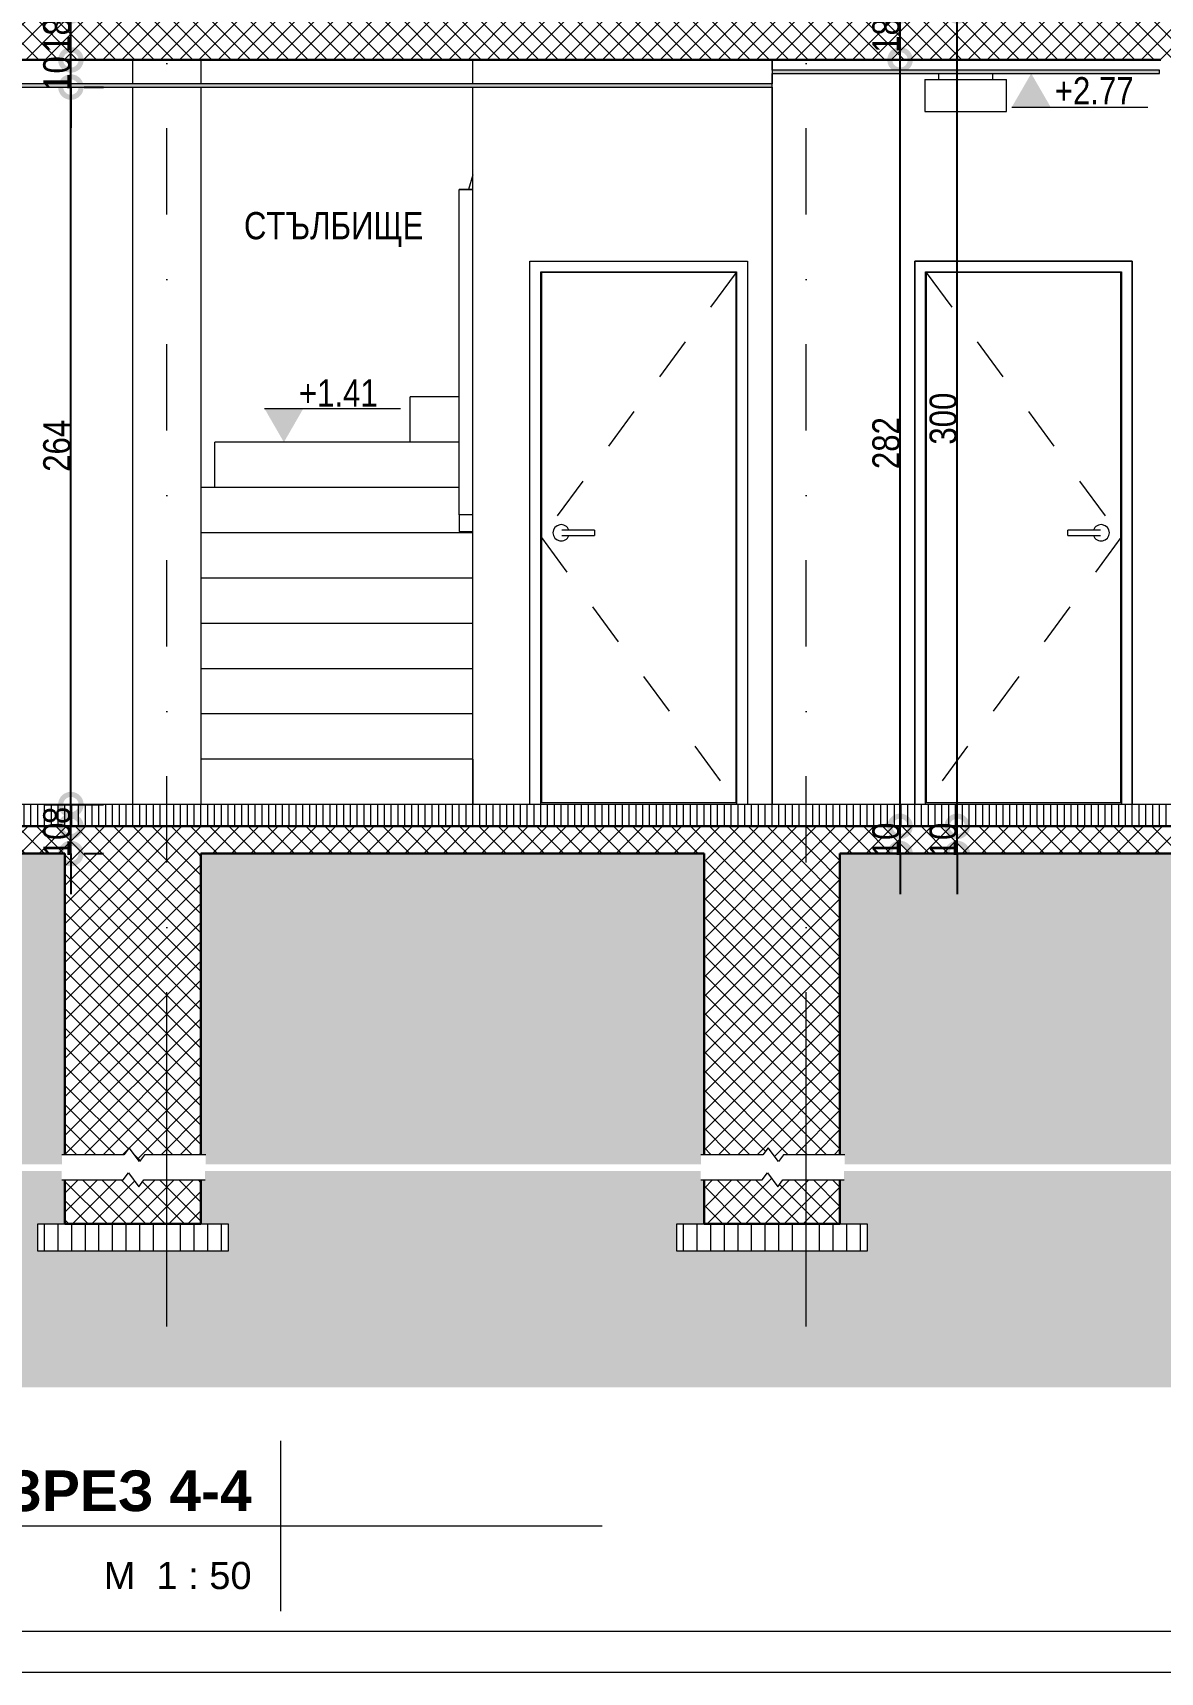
# Model space of a CAD drawing. Header units: centimetres. Extents: x 0 to 25250, y 0 to 2250.
# Drawn here: x 13202 to 13616, y 0 to 603 of the extents above; entities that cross this region are included whole.
import ezdxf

# ---------------------------------------------------------------- set-up
doc = ezdxf.new("R2010")
doc.units = ezdxf.units.CM
doc.linetypes.add('21-View-2$0$Dash', pattern=[31.75, 15.875, -15.875])
doc.linetypes.add('21-View-2$0$Dash dot', pattern=[79.375, 31.75, -23.8125, 0, -23.8125])
for name, color, linetype, lineweight in [('A-ANNO-DIMS', 7, 'Continuous', 9), ('A-ANNO-NOTE', 7, 'Continuous', 9), ('A-AREA-IDEN', 7, 'Continuous', 9), ('A-CLNG', 7, 'Continuous', 15), ('A-CLNG-PATT', 7, 'Continuous', 15), ('A-DETL', 7, 'Continuous', 9), ('A-DETL-GENF', 7, 'Continuous', 9), ('A-DETL-MBND', 7, 'Continuous', 9), ('A-DOOR', 7, 'Continuous', 9), ('A-DOOR-FRAM', 7, 'Continuous', 15), ('A-FLOR-FNSH', 7, 'Continuous', 9), ('A-FLOR-HRAL', 7, 'Continuous', 9), ('A-FLOR-LEVL', 7, 'Continuous', 9), ('A-FLOR-PATT', 7, 'Continuous', 9), ('A-WALL', 7, 'Continuous', 9), ('A-WALL-PATT', 7, 'Continuous', 9), ('E-LITE-EQPM', 7, 'Continuous', 9), ('G-ANNO-DIMS', 7, 'Continuous', 9), ('G-ANNO-TTLB', 7, 'Continuous', 9), ('S-COLS', 7, 'Continuous', 9), ('S-GRID', 7, 'Continuous', 9), ('S-STRS', 7, 'Continuous', 9)]:
    doc.layers.add(name, color=color, linetype=linetype, lineweight=lineweight)
doc.styles.add('21-View-2$0$Arial Narrow', font='ARIALN.TTF', dxfattribs={"height": 10})
doc.styles.add('21-View-2$0$Arial Narrow_1', font='ARIALN.TTF', dxfattribs={"height": 10})
doc.styles.add('21_xrefed$0$Arial', font='arial.ttf', dxfattribs={"height": 0.2})
doc.styles.add('21_xrefed$0$Arial_B', font='arialbd.ttf', dxfattribs={"height": 0.3})
doc.dimstyles.new('21-View-2$0$TEC_DIM', dxfattribs={"dimscale": 30.48, "dimtxt": 10.23431, "dimasz": 0.492126, "dimexe": 0.393701, "dimexo": 0.246063, "dimgap": 0, "dimtad": 1, "dimdec": 0, "dimzin": 0, "dimdsep": 46, "dimtxsty": '21-View-2$0$Arial Narrow', "dimblk1": '21-View-2$0$_DotSmall', "dimblk2": '21-View-2$0$_DotSmall', "dimsah": 1, "dimcen": 0.09, "dimazin": 0, "dimtfac": 1, "dimtdec": 4, "dimtix": 1, "dimtmove": 0, "dimatfit": 3, "dimfxl": 1, "dimtvp": 1, "dimtolj": 1, "dimtzin": 0, "dimarcsym": 2})
pattern_1 = [(45, (13116.8803, 645.128), (-3.535534, 3.535534), []), (135, (13116.8803, 645.128), (-3.535534, -3.535534), [])]
pattern_2 = [(0, (13116.88, 645.128), (19.05, 19.05), [19.05, -19.05]), (0, (13116.88, 652.272), (19.05, 19.05), [19.05, -19.05]), (0, (13116.88, 659.416), (19.05, 19.05), [19.05, -19.05]), (90, (13119.261, 661.797), (-19.05, 19.05), [19.05, -19.05]), (90, (13126.405, 661.797), (-19.05, 19.05), [19.05, -19.05]), (90, (13133.548, 661.797), (-19.05, 19.05), [19.05, -19.05])]

# ---------------------------------------------------------------- blocks, each defined once
blk = doc.blocks.new('TEC_ОФИЦИАЛНА РАМКА - TEC_ОФИЦИАЛНА РАМКА-2548455-СГРАДА ТИП III - ВЕРТИКАЛНИ РАЗРЕЗИ 3-3_ 4-4')
at = {"layer": 'G-ANNO-TTLB'}
for p, q in [((41.321, -4.146), (-13.129, -4.146)), ((-15.379, -4.446), (41.621, -4.446))]:
    blk.add_line(p, q, dxfattribs=at)
blk = doc.blocks.new('Viewport - TYPE-NAME SCALE LEVEL-1451543-СГРАДА ТИП III - ВЕРТИКАЛНИ РАЗРЕЗИ 3-3_ 4-4')
at = {"layer": 'G-ANNO-TTLB'}
for p, q in [((0, -0.627), (0, 0.627)), ((2.363, 0), (-3.913, 0))]:
    blk.add_line(p, q, dxfattribs=at)
blk = doc.blocks.new('TEC_DOOR-INT - 80x200-2358334-4-4')
at = {"layer": 'A-DOOR', "linetype": '21-View-2$0$Dash'}
for p, q in [((-722.34, 203.8), (-793.94, 106.3)), ((-793.94, 106.3), (-722.34, 8.8))]:
    blk.add_line(p, q, dxfattribs=at)
at = {"layer": 'A-DOOR', "lineweight": 15}
for p, q in [((-793.94, 203.8), (-793.94, 8.8)), ((-722.34, 203.8), (-793.94, 203.8)), ((-722.34, 8.8), (-722.34, 203.8)), ((-793.94, 8.8), (-722.34, 8.8))]:
    blk.add_line(p, q, dxfattribs=at)
at = {"layer": 'A-DOOR'}
for p, q in [((-774.44, 109), (-784.94, 109)), ((-774.44, 109), (-774.44, 108)), ((-784.94, 107), (-774.44, 107)), ((-774.44, 108), (-774.44, 107))]:
    blk.add_line(p, q, dxfattribs=at)
at = {"layer": 'A-DOOR', "flags": 128}
for points in [[(-784.94, 109), (-785, 109), (-785.06, 109), (-785.12, 109), (-785.18, 109), (-785.24, 109), (-785.3, 109), (-785.36, 109), (-785.42, 109), (-785.47, 109), (-785.53, 109), (-785.58, 109), (-785.64, 109), (-785.69, 109), (-785.74, 109), (-785.79, 109), (-785.84, 109), (-785.89, 109), (-785.93, 109), (-785.98, 109), (-786.02, 109), (-786.06, 109), (-786.1, 109), (-786.14, 109), (-786.17, 109), (-786.21, 109), (-786.24, 109), (-786.27, 109), (-786.29, 109), (-786.32, 109), (-786.34, 109), (-786.36, 109), (-786.38, 109), (-786.4, 109), (-786.41, 109), (-786.42, 109), (-786.43, 109), (-786.44, 109), (-786.44, 109), (-786.44, 109)], [(-786.44, 107), (-786.44, 107), (-786.44, 107), (-786.43, 107), (-786.42, 107), (-786.41, 107), (-786.4, 107), (-786.39, 107), (-786.37, 107), (-786.35, 107), (-786.33, 107), (-786.3, 107), (-786.27, 107), (-786.25, 107), (-786.21, 107), (-786.18, 107), (-786.15, 107), (-786.11, 107), (-786.07, 107), (-786.03, 107), (-785.99, 107), (-785.94, 107), (-785.9, 107), (-785.85, 107), (-785.8, 107), (-785.75, 107), (-785.7, 107), (-785.65, 107), (-785.6, 107), (-785.54, 107), (-785.49, 107), (-785.43, 107), (-785.37, 107), (-785.32, 107), (-785.26, 107), (-785.2, 107), (-785.14, 107), (-785.08, 107), (-785.02, 107), (-784.96, 107), (-784.94, 107)]]:
    blk.add_lwpolyline(points, dxfattribs=at)
at = {"layer": 'A-DOOR'}
for start, end in [(19.63434, 180), (180, 340.43675)]:
    blk.add_arc((-786.69, 108), 3, start, end, dxfattribs=at)
at = {"layer": 'A-DOOR-FRAM'}
for p, q in [((-798.14, 8), (-798.14, 208)), ((-798.14, 208), (-718.14, 208)), ((-718.14, 208), (-718.14, 8)), ((-794.14, 8), (-794.14, 204)), ((-794.14, 204), (-722.14, 204)), ((-722.14, 204), (-722.14, 8))]:
    blk.add_line(p, q, dxfattribs=at)
blk = doc.blocks.new('TEC_DOOR-INT - 80x200-V19-4-4')
at = {"layer": 'A-DOOR', "linetype": '21-View-2$0$Dash'}
for p, q in [((-652.44, 203.8), (-580.84, 106.3)), ((-580.84, 106.3), (-652.44, 8.8))]:
    blk.add_line(p, q, dxfattribs=at)
at = {"layer": 'A-DOOR', "lineweight": 15}
for p, q in [((-580.84, 203.8), (-652.44, 203.8)), ((-652.44, 203.8), (-652.44, 8.8)), ((-580.84, 8.8), (-580.84, 203.8)), ((-652.44, 8.8), (-580.84, 8.8))]:
    blk.add_line(p, q, dxfattribs=at)
at = {"layer": 'A-DOOR'}
for p, q in [((-589.84, 109), (-600.34, 109)), ((-600.34, 108), (-600.34, 109)), ((-600.34, 107), (-600.34, 108)), ((-600.34, 107), (-589.84, 107))]:
    blk.add_line(p, q, dxfattribs=at)
at = {"layer": 'A-DOOR', "flags": 128}
for points in [[(-588.34, 109), (-588.34, 109), (-588.35, 109), (-588.35, 109), (-588.36, 109), (-588.37, 109), (-588.39, 109), (-588.4, 109), (-588.42, 109), (-588.44, 109), (-588.46, 109), (-588.49, 109), (-588.51, 109), (-588.54, 109), (-588.57, 109), (-588.61, 109), (-588.64, 109), (-588.68, 109), (-588.72, 109), (-588.76, 109), (-588.8, 109), (-588.84, 109), (-588.89, 109), (-588.93, 109), (-588.98, 109), (-589.03, 109), (-589.08, 109), (-589.14, 109), (-589.19, 109), (-589.24, 109), (-589.3, 109), (-589.36, 109), (-589.41, 109), (-589.47, 109), (-589.53, 109), (-589.59, 109), (-589.65, 109), (-589.71, 109), (-589.77, 109), (-589.83, 109), (-589.84, 109)], [(-589.84, 107), (-589.78, 107), (-589.72, 107), (-589.66, 107), (-589.6, 107), (-589.55, 107), (-589.49, 107), (-589.43, 107), (-589.37, 107), (-589.32, 107), (-589.26, 107), (-589.2, 107), (-589.15, 107), (-589.1, 107), (-589.05, 107), (-589, 107), (-588.95, 107), (-588.9, 107), (-588.85, 107), (-588.81, 107), (-588.77, 107), (-588.73, 107), (-588.69, 107), (-588.65, 107), (-588.61, 107), (-588.58, 107), (-588.55, 107), (-588.52, 107), (-588.49, 107), (-588.47, 107), (-588.45, 107), (-588.42, 107), (-588.41, 107), (-588.39, 107), (-588.38, 107), (-588.37, 107), (-588.36, 107), (-588.35, 107), (-588.35, 107), (-588.34, 107)]]:
    blk.add_lwpolyline(points, dxfattribs=at)
at = {"layer": 'A-DOOR'}
for start, end in [(360, 160.36566), (199.56325, 360)]:
    blk.add_arc((-588.09, 108), 3, start, end, dxfattribs=at)
at = {"layer": 'A-DOOR-FRAM'}
for p, q in [((-576.64, 208), (-656.64, 208)), ((-656.64, 208), (-656.64, 8)), ((-576.64, 8), (-576.64, 208)), ((-652.64, 204), (-580.64, 204)), ((-652.64, 8), (-652.64, 204)), ((-580.64, 204), (-580.64, 8))]:
    blk.add_line(p, q, dxfattribs=at)
blk = doc.blocks.new('Railing - Railing-2455743-4-4')
at = {"layer": 'A-FLOR-HRAL'}
for p, q in [((-804.06, 398), (-809.14, 398)), ((-809.14, 398), (-809.14, 388.69)), ((-804.06, 388.69), (-804.06, 398)), ((-809.14, 388.69), (-804.06, 388.69)), ((-809.14, 388.69), (-809.14, 308)), ((-804.06, 388.69), (-804.06, 308)), ((-819.14, 239.67), (-820.76, 234.28)), ((-824.22, 234.28), (-819.14, 234.28)), ((-824.22, 114.67), (-824.22, 234.28)), ((-819.14, 234.28), (-824.22, 234.28)), ((-824.22, 114.67), (-824.22, 108.43)), ((-819.14, 114.67), (-824.22, 114.67)), ((-824.22, 108.43), (-819.14, 108.43))]:
    blk.add_line(p, q, dxfattribs=at)
blk = doc.blocks.new('TEC-BREAKLINE - M_Break Line-2501834-4-4')
at = {"layer": 'A-DETL-GENF'}
for p, q in [((-1675.59, -118.28), (-1677.49, -120.82)), ((-1671.78, -123.36), (-1675.59, -118.28)), ((-1677.49, -120.82), (-1700.27, -120.82)), ((-1669.87, -120.82), (-1671.78, -123.36)), ((-1647.4, -120.82), (-1669.87, -120.82))]:
    blk.add_line(p, q, dxfattribs=at)
blk = doc.blocks.new('TEC-BREAKLINE - M_Break Line-2501920-4-4')
at = {"layer": 'A-DETL-GENF'}
for p, q in [((-1700.34, -130.09), (-1677.74, -130.09)), ((-1677.74, -130.09), (-1675.84, -127.55)), ((-1675.84, -127.55), (-1672.03, -132.63)), ((-1672.03, -132.63), (-1670.12, -130.09)), ((-1670.12, -130.09), (-1647.61, -130.09))]:
    blk.add_line(p, q, dxfattribs=at)
blk = doc.blocks.new('Spot Elevations - ELEVATION_PROJECT-V22-4-4')
at = {"layer": 'A-ANNO-NOTE'}
blk.add_hatch(color=256, dxfattribs=at).paths.add_polyline_path([(-460.85, 244.61), (-446.54, 244.61), (-453.7, 257)])
blk.add_line((-460.85, 244.61), (-410.85, 244.61), dxfattribs=at)
blk = doc.blocks.new('Spot Elevations - ELEVATION_PROJECT-150941-4-4')
at = {"layer": 'A-ANNO-NOTE'}
blk.add_hatch(color=256, dxfattribs=at).paths.add_polyline_path([(-1311.2, 698.09), (-1296.89, 698.09), (-1304.04, 685.69)])
blk.add_line((-1311.2, 698.09), (-1261.2, 698.09), dxfattribs=at)
blk = doc.blocks.new('21-View-2$0$_DotSmall')
at = {"color": 0, "linetype": 'ByBlock', "const_width": 0.5}
blk.add_lwpolyline([(-0.0625, 0, 1), (0.0625, 0, 1)], format="xyb", close=True, dxfattribs=at)
blk = doc.blocks.new('*D3133')
at = {"layer": 'A-ANNO-DIMS', "color": 0, "lineweight": -2, "transparency": 16777216}
for p, q in [((13520.83, 311.23), (13520.83, 326.23)), ((13520.83, 301.23), (13520.83, 311.23)), ((13525.68, 311.23), (13532.83, 311.23)), ((13520.83, 301.23), (13520.83, 286.23)), ((13525.68, 301.23), (13532.83, 301.23))]:
    blk.add_line(p, q, dxfattribs=at)
at = {"layer": 'A-ANNO-DIMS', "color": 0, "lineweight": -2, "transparency": 16777216, "xscale": 15, "yscale": 15, "zscale": 15}
for p, rotation in [((13520.83, 311.23), 270), ((13520.83, 301.23), 90)]:
    blk.add_blockref('21-View-2$0$_DotSmall', p, dxfattribs=dict(at, rotation=rotation))
at = {"layer": 'A-ANNO-DIMS', "color": 0, "transparency": 16777216, "insert": (13515.72, 306.23), "char_height": 10, "width": 15.2053, "attachment_point": 5, "rotation": 90, "style": '21-View-2$0$Arial Narrow'}
blk.add_mtext('\\A1;10', dxfattribs=at)
blk = doc.blocks.new('*D3134')
at = {"layer": 'A-ANNO-DIMS', "color": 0, "lineweight": -2, "transparency": 16777216}
for p, q in [((13520.83, 311.23), (13520.83, 593.23)), ((13525.68, 593.23), (13532.83, 593.23)), ((13525.68, 311.23), (13532.83, 311.23))]:
    blk.add_line(p, q, dxfattribs=at)
at = {"layer": 'A-ANNO-DIMS', "color": 0, "lineweight": -2, "transparency": 16777216, "xscale": 15, "yscale": 15, "zscale": 15}
for p, rotation in [((13520.83, 593.23), 90), ((13520.83, 311.23), 270)]:
    blk.add_blockref('21-View-2$0$_DotSmall', p, dxfattribs=dict(at, rotation=rotation))
at = {"layer": 'A-ANNO-DIMS', "color": 0, "transparency": 16777216, "insert": (13515.72, 452.23), "char_height": 10, "width": 22.8079, "attachment_point": 5, "rotation": 90, "style": '21-View-2$0$Arial Narrow'}
blk.add_mtext('\\A1;282', dxfattribs=at)
blk = doc.blocks.new('*D3135')
at = {"layer": 'A-ANNO-DIMS', "color": 0, "lineweight": -2, "transparency": 16777216}
for p, q in [((13520.83, 593.23), (13520.83, 611.23)), ((13525.68, 611.23), (13532.83, 611.23)), ((13525.68, 593.23), (13532.83, 593.23))]:
    blk.add_line(p, q, dxfattribs=at)
at = {"layer": 'A-ANNO-DIMS', "color": 0, "lineweight": -2, "transparency": 16777216, "xscale": 15, "yscale": 15, "zscale": 15}
for p, rotation in [((13520.83, 611.23), 90), ((13520.83, 593.23), 270)]:
    blk.add_blockref('21-View-2$0$_DotSmall', p, dxfattribs=dict(at, rotation=rotation))
at = {"layer": 'A-ANNO-DIMS', "color": 0, "transparency": 16777216, "insert": (13515.72, 602.23), "char_height": 10, "width": 15.2053, "attachment_point": 5, "rotation": 90, "style": '21-View-2$0$Arial Narrow'}
blk.add_mtext('\\A1;18', dxfattribs=at)
blk = doc.blocks.new('*D3137')
at = {"layer": 'A-ANNO-DIMS', "color": 0, "lineweight": -2, "transparency": 16777216}
for p, q in [((13541.87, 311.23), (13541.87, 326.23)), ((13541.87, 301.23), (13541.87, 311.23)), ((13546.72, 311.23), (13553.87, 311.23)), ((13541.87, 301.23), (13541.87, 286.23)), ((13546.72, 301.23), (13553.87, 301.23))]:
    blk.add_line(p, q, dxfattribs=at)
at = {"layer": 'A-ANNO-DIMS', "color": 0, "lineweight": -2, "transparency": 16777216, "xscale": 15, "yscale": 15, "zscale": 15}
for p, rotation in [((13541.87, 311.23), 270), ((13541.87, 301.23), 90)]:
    blk.add_blockref('21-View-2$0$_DotSmall', p, dxfattribs=dict(at, rotation=rotation))
at = {"layer": 'A-ANNO-DIMS', "color": 0, "transparency": 16777216, "insert": (13536.76, 306.23), "char_height": 10, "width": 15.2053, "attachment_point": 5, "rotation": 90, "style": '21-View-2$0$Arial Narrow'}
blk.add_mtext('\\A1;10', dxfattribs=at)
blk = doc.blocks.new('*D3138')
at = {"layer": 'A-ANNO-DIMS', "color": 0, "lineweight": -2, "transparency": 16777216}
for p, q in [((13541.87, 311.23), (13541.87, 611.23)), ((13546.72, 611.23), (13553.87, 611.23)), ((13546.72, 311.23), (13553.87, 311.23))]:
    blk.add_line(p, q, dxfattribs=at)
at = {"layer": 'A-ANNO-DIMS', "color": 0, "lineweight": -2, "transparency": 16777216, "xscale": 15, "yscale": 15, "zscale": 15}
for p, rotation in [((13541.87, 611.23), 90), ((13541.87, 311.23), 270)]:
    blk.add_blockref('21-View-2$0$_DotSmall', p, dxfattribs=dict(at, rotation=rotation))
at = {"layer": 'A-ANNO-DIMS', "color": 0, "transparency": 16777216, "insert": (13536.76, 461.23), "char_height": 10, "width": 22.8079, "attachment_point": 5, "rotation": 90, "style": '21-View-2$0$Arial Narrow'}
blk.add_mtext('\\A1;300', dxfattribs=at)
blk = doc.blocks.new('*D3148')
at = {"layer": 'A-ANNO-DIMS', "color": 0, "lineweight": -2, "transparency": 16777216}
for p, q in [((13215.92, 311.23), (13215.92, 326.23)), ((13215.92, 301.23), (13215.92, 311.23)), ((13220.76, 311.23), (13227.92, 311.23)), ((13215.92, 301.23), (13215.92, 286.23)), ((13220.76, 301.23), (13227.92, 301.23))]:
    blk.add_line(p, q, dxfattribs=at)
at = {"layer": 'A-ANNO-DIMS', "color": 0, "lineweight": -2, "transparency": 16777216, "xscale": 15, "yscale": 15, "zscale": 15}
for p, rotation in [((13215.92, 311.23), 270), ((13215.92, 301.23), 90)]:
    blk.add_blockref('21-View-2$0$_DotSmall', p, dxfattribs=dict(at, rotation=rotation))
at = {"layer": 'A-ANNO-DIMS', "color": 0, "transparency": 16777216, "insert": (13210.81, 306.23), "char_height": 10, "width": 15.2053, "attachment_point": 5, "rotation": 90, "style": '21-View-2$0$Arial Narrow'}
blk.add_mtext('\\A1;10', dxfattribs=at)
blk = doc.blocks.new('*D3149')
at = {"layer": 'A-ANNO-DIMS', "color": 0, "lineweight": -2, "transparency": 16777216}
for p, q in [((13206.25, 319.23), (13227.92, 319.23)), ((13215.92, 311.23), (13215.92, 319.23)), ((13220.76, 311.23), (13227.92, 311.23))]:
    blk.add_line(p, q, dxfattribs=at)
at = {"layer": 'A-ANNO-DIMS', "color": 0, "lineweight": -2, "transparency": 16777216, "xscale": 15, "yscale": 15, "zscale": 15}
for p, rotation in [((13215.92, 319.23), 90), ((13215.92, 311.23), 270)]:
    blk.add_blockref('21-View-2$0$_DotSmall', p, dxfattribs=dict(at, rotation=rotation))
at = {"layer": 'A-ANNO-DIMS', "color": 0, "transparency": 16777216, "insert": (13210.81, 315.23), "char_height": 10, "width": 7.6026, "attachment_point": 5, "rotation": 90, "style": '21-View-2$0$Arial Narrow'}
blk.add_mtext('\\A1;8', dxfattribs=at)
blk = doc.blocks.new('*D3150')
at = {"layer": 'A-ANNO-DIMS', "color": 0, "lineweight": -2, "transparency": 16777216}
for p, q in [((13215.92, 319.23), (13215.92, 583.23)), ((13220.76, 583.23), (13227.92, 583.23)), ((13206.25, 319.23), (13227.92, 319.23))]:
    blk.add_line(p, q, dxfattribs=at)
at = {"layer": 'A-ANNO-DIMS', "color": 0, "lineweight": -2, "transparency": 16777216, "xscale": 15, "yscale": 15, "zscale": 15}
for p, rotation in [((13215.92, 583.23), 90), ((13215.92, 319.23), 270)]:
    blk.add_blockref('21-View-2$0$_DotSmall', p, dxfattribs=dict(at, rotation=rotation))
at = {"layer": 'A-ANNO-DIMS', "color": 0, "transparency": 16777216, "insert": (13210.81, 451.23), "char_height": 10, "width": 22.8079, "attachment_point": 5, "rotation": 90, "style": '21-View-2$0$Arial Narrow'}
blk.add_mtext('\\A1;264', dxfattribs=at)
blk = doc.blocks.new('*D3151')
at = {"layer": 'A-ANNO-DIMS', "color": 0, "lineweight": -2, "transparency": 16777216}
for p, q in [((13215.92, 593.23), (13215.92, 608.23)), ((13215.92, 583.23), (13215.92, 593.23)), ((13220.76, 593.23), (13227.92, 593.23)), ((13215.92, 583.23), (13215.92, 568.23)), ((13220.76, 583.23), (13227.92, 583.23))]:
    blk.add_line(p, q, dxfattribs=at)
at = {"layer": 'A-ANNO-DIMS', "color": 0, "lineweight": -2, "transparency": 16777216, "xscale": 15, "yscale": 15, "zscale": 15}
for p, rotation in [((13215.92, 593.23), 270), ((13215.92, 583.23), 90)]:
    blk.add_blockref('21-View-2$0$_DotSmall', p, dxfattribs=dict(at, rotation=rotation))
at = {"layer": 'A-ANNO-DIMS', "color": 0, "transparency": 16777216, "insert": (13210.81, 588.23), "char_height": 10, "width": 15.2053, "attachment_point": 5, "rotation": 90, "style": '21-View-2$0$Arial Narrow'}
blk.add_mtext('\\A1;10', dxfattribs=at)
blk = doc.blocks.new('*D3152')
at = {"layer": 'A-ANNO-DIMS', "color": 0, "lineweight": -2, "transparency": 16777216}
for p, q in [((13215.92, 593.23), (13215.92, 611.23)), ((13220.76, 611.23), (13227.92, 611.23)), ((13220.76, 593.23), (13227.92, 593.23))]:
    blk.add_line(p, q, dxfattribs=at)
at = {"layer": 'A-ANNO-DIMS', "color": 0, "lineweight": -2, "transparency": 16777216, "xscale": 15, "yscale": 15, "zscale": 15}
for p, rotation in [((13215.92, 611.23), 90), ((13215.92, 593.23), 270)]:
    blk.add_blockref('21-View-2$0$_DotSmall', p, dxfattribs=dict(at, rotation=rotation))
at = {"layer": 'A-ANNO-DIMS', "color": 0, "transparency": 16777216, "insert": (13210.81, 602.23), "char_height": 10, "width": 15.2053, "attachment_point": 5, "rotation": 90, "style": '21-View-2$0$Arial Narrow'}
blk.add_mtext('\\A1;18', dxfattribs=at)
blk = doc.blocks.new('Deckenleuchte rund mit Ring Aufbau - 30-1634168-4-4')
at = {"layer": 'E-LITE-EQPM', "lineweight": 5}
for p, q in [((-652.89, 274.81), (-652.89, 263.03)), ((-652.89, 274.81), (-622.89, 274.81)), ((-647.89, 277), (-647.89, 274.81)), ((-627.89, 274.81), (-627.89, 277)), ((-622.89, 263.03), (-622.89, 274.81)), ((-652.89, 263.03), (-622.89, 263.03))]:
    blk.add_line(p, q, dxfattribs=at)

msp = doc.modelspace()

# ---------------------------------------------------------------- block references
at = {"layer": 'G-ANNO-TTLB', "xscale": 49.99999999999999, "yscale": 49.99999999999999, "zscale": 49.99999999999999}
msp.add_blockref('TEC_ОФИЦИАЛНА РАМКА - TEC_ОФИЦИАЛНА РАМКА-2548455-СГРАДА ТИП III - ВЕРТИКАЛНИ РАЗРЕЗИ 3-3_ 4-4', (12918.96, 222.31), dxfattribs=at)

# ---------------------------------------------------------------- next in the draw order: hatches: boundary and pattern name
at = {"layer": 'A-CLNG-PATT', "true_color": 0xffff80}
for points in [[(13616.25, 588.23), (13616.25, 589.48), (13473.75, 589.48), (13473.75, 588.23), (13605.75, 588.23)], [(13079.51, 583.23), (13473.75, 583.23), (13473.75, 584.48), (12843.75, 584.48), (12843.75, 583.23), (13075.86, 583.23)]]:
    msp.add_hatch(color=51, dxfattribs=at).paths.add_polyline_path(points)
at = {"layer": 'A-DETL-GENF'}
h = msp.add_hatch(dxfattribs=at)
h.set_pattern_fill('FP2_18', color=256, style=0, pattern_type=2)
h.set_pattern_definition(pattern_2)
h.paths.add_polyline_path([(13371.87, 186.86), (13447.62, 186.86), (13447.62, 190.41), (13448.75, 190.41), (13448.75, 301.23), (13263.75, 301.23), (13263.75, 190.41), (13265.49, 190.41), (13265.49, 186.86), (13270.47, 186.86)])
h.paths.add_polyline_path([(12984.49, 186.86), (13212.62, 186.86), (13212.62, 190.41), (13213.75, 190.41), (13213.75, 301.23), (12533.75, 301.23), (12533.75, 190.41), (12535.49, 190.41), (12535.49, 186.86), (12904.1, 186.86)])
h.paths.add_polyline_path([(12319.39, 186.86), (12482.62, 186.86), (12482.62, 190.41), (12483.75, 190.41), (12483.75, 211.23), (12468.75, 211.23), (12468.75, 301.56), (12319.39, 301.56), (12319.39, 254.24)])
h.paths.add_polyline_path([(14190.47, 186.86), (14190.47, 311.23), (13973.75, 311.23), (13973.75, 211.23), (13958.75, 211.23), (13958.75, 190.41), (13960.49, 190.41), (13960.49, 186.86), (14073.52, 186.86)])
h.paths.add_polyline_path([(13902.02, 186.86), (13907.62, 186.86), (13907.62, 190.41), (13908.75, 190.41), (13908.75, 301.23), (13498.75, 301.23), (13498.75, 190.41), (13500.49, 190.41), (13500.49, 186.86), (13839.64, 186.86)])
h = msp.add_hatch(dxfattribs=at)
h.set_pattern_fill('FP2_18', color=256, style=0, pattern_type=2)
h.set_pattern_definition(pattern_2)
h.paths.add_polyline_path([(14190.47, 104.79), (14190.47, 184.42), (13960.28, 184.42), (13960.28, 181.14), (13958.75, 181.14), (13958.75, 164.96), (13968.75, 164.96), (13968.75, 154.96), (13898.75, 154.96), (13898.75, 164.96), (13908.75, 164.96), (13908.75, 181.14), (13907.55, 181.14), (13907.55, 184.42), (13500.28, 184.42), (13500.28, 181.14), (13498.75, 181.14), (13498.75, 164.96), (13508.75, 164.96), (13508.75, 154.96), (13438.75, 154.96), (13438.75, 164.96), (13448.75, 164.96), (13448.75, 181.14), (13447.55, 181.14), (13447.55, 184.42), (13265.28, 184.42), (13265.28, 181.14), (13263.75, 181.14), (13263.75, 164.96), (13273.75, 164.96), (13273.75, 154.96), (13203.75, 154.96), (13203.75, 164.96), (13213.75, 164.96), (13213.75, 181.14), (13212.55, 181.14), (13212.55, 184.42), (12535.28, 184.42), (12535.28, 181.14), (12533.75, 181.14), (12533.75, 164.96), (12543.75, 164.96), (12543.75, 154.96), (12473.75, 154.96), (12473.75, 164.96), (12483.75, 164.96), (12483.75, 181.14), (12482.55, 181.14), (12482.55, 184.42), (12319.39, 184.42), (12319.39, 104.79), (14184.52, 104.79)])
at = {"layer": 'A-FLOR-PATT'}
h = msp.add_hatch(dxfattribs=at)
h.set_pattern_fill('FP2_17', color=256, style=0, pattern_type=2)
h.set_pattern_definition(pattern_1)
h.paths.add_polyline_path([(14015.05, 593.23), (14038.75, 593.23), (14038.75, 611.23), (12608.75, 611.23), (12608.75, 593.23), (14013.75, 593.23)])
at = {"layer": 'A-FLOR-PATT', "true_color": 0x787878}
h = msp.add_hatch(dxfattribs=at)
h.set_pattern_fill('FP2_14', color=8, style=0, pattern_type=2)
h.set_pattern_definition([(270, (13178.7463, 319.2322), (2.5, 2e-16), [])])
h.paths.add_polyline_path([(12483.75, 311.23), (13933.75, 311.23), (13933.75, 319.23), (12483.75, 319.23)])
at = {"layer": 'A-FLOR-PATT'}
h = msp.add_hatch(dxfattribs=at)
h.set_pattern_fill('FP2_17', color=256, style=0, pattern_type=2)
h.set_pattern_definition(pattern_1)
h.paths.add_polyline_path([(13254.93, 301.23), (13958.75, 301.23), (13958.75, 311.23), (12483.75, 311.23), (12483.75, 301.23), (13213.75, 301.23)])
at = {"layer": 'A-FLOR-PATT', "true_color": 0x787878}
h = msp.add_hatch(dxfattribs=at)
h.set_pattern_fill('FP2_19', color=8, style=0, pattern_type=2)
h.set_pattern_definition([(270, (13176.2463, 131.232), (5, 3e-16), [])])
h.paths.add_polyline_path([(13968.75, 154.96), (13968.75, 164.96), (13898.75, 164.96), (13898.75, 154.96), (13968.12, 154.96)])
h.paths.add_polyline_path([(12543.75, 154.96), (12543.75, 164.96), (12473.75, 164.96), (12473.75, 154.96)])
h.paths.add_polyline_path([(13203.75, 154.96), (13273.75, 154.96), (13273.75, 164.96), (13203.75, 164.96), (13203.75, 160.64)])
h.paths.add_polyline_path([(13438.75, 154.96), (13508.75, 154.96), (13508.75, 164.96), (13438.75, 164.96), (13438.75, 162.5)])
at = {"layer": 'A-WALL-PATT'}
h = msp.add_hatch(dxfattribs=at)
h.set_pattern_fill('FP2_17', color=256, style=0, pattern_type=2)
h.set_pattern_definition(pattern_1)
h.paths.add_polyline_path([(13241.11, 187.87), (13243.01, 190.41), (13263.75, 190.41), (13263.75, 301.23), (13213.75, 301.23), (13213.75, 190.41), (13235.39, 190.41), (13237.3, 192.95), (13239.2, 190.41)])
h = msp.add_hatch(dxfattribs=at)
h.set_pattern_fill('FP2_17', color=256, style=0, pattern_type=2)
h.set_pattern_definition(pattern_1)
h.paths.add_polyline_path([(13476.11, 187.87), (13478.01, 190.41), (13498.75, 190.41), (13498.75, 301.23), (13448.75, 301.23), (13448.75, 190.41), (13470.39, 190.41), (13472.3, 192.95), (13474.2, 190.41)])
h = msp.add_hatch(dxfattribs=at)
h.set_pattern_fill('FP2_17', color=256, style=0, pattern_type=2)
h.set_pattern_definition(pattern_1)
h.paths.add_polyline_path([(13263.75, 164.96), (13263.75, 181.14), (13242.76, 181.14), (13240.86, 178.6), (13237.05, 183.68), (13235.14, 181.14), (13213.75, 181.14), (13213.75, 164.96), (13254.93, 164.96)])
h = msp.add_hatch(dxfattribs=at)
h.set_pattern_fill('FP2_17', color=256, style=0, pattern_type=2)
h.set_pattern_definition(pattern_1)
h.paths.add_polyline_path([(13498.75, 164.96), (13498.75, 181.14), (13477.76, 181.14), (13475.86, 178.6), (13472.05, 183.68), (13470.14, 181.14), (13448.75, 181.14), (13448.75, 164.96), (13477.76, 164.96)])

# ---------------------------------------------------------------- next in the draw order: linework, layer by layer
at = {"layer": 'A-CLNG', "lineweight": 5}
for p, q in [((13616.25, 589.48), (13473.75, 589.48)), ((13473.75, 589.48), (13473.75, 588.23)), ((13473.75, 588.23), (13616.25, 588.23)), ((13616.25, 588.23), (13616.25, 589.48)), ((13473.75, 584.48), (12843.75, 584.48)), ((12843.75, 583.23), (13473.75, 583.23)), ((13473.75, 583.23), (13473.75, 584.48))]:
    msp.add_line(p, q, dxfattribs=at)
at = {"layer": 'A-DETL', "color": 7, "lineweight": 30}
for p, q in [((13213.75, 301.23), (12533.75, 301.23)), ((13213.75, 190.41), (13213.75, 301.23)), ((13448.75, 301.23), (13263.75, 301.23)), ((13263.75, 301.23), (13263.75, 190.41)), ((13448.75, 190.41), (13448.75, 301.23)), ((13908.75, 301.23), (13498.75, 301.23)), ((13498.75, 301.23), (13498.75, 190.41)), ((13213.75, 164.96), (13213.75, 181.14)), ((13263.75, 181.14), (13263.75, 164.96)), ((13448.75, 164.96), (13448.75, 181.14)), ((13498.75, 181.14), (13498.75, 164.96)), ((13213.75, 164.96), (13263.75, 164.96)), ((13448.75, 164.96), (13498.75, 164.96))]:
    msp.add_line(p, q, dxfattribs=at)
at = {"layer": 'A-DETL-MBND'}
for p, q in [((13203.75, 154.96), (13203.75, 164.96)), ((13203.75, 164.96), (13213.75, 164.96)), ((13263.75, 164.96), (13273.75, 164.96)), ((13273.75, 164.96), (13273.75, 154.96)), ((13438.75, 154.96), (13438.75, 164.96)), ((13438.75, 164.96), (13448.75, 164.96)), ((13498.75, 164.96), (13508.75, 164.96)), ((13508.75, 164.96), (13508.75, 154.96)), ((13273.75, 154.96), (13203.75, 154.96)), ((13508.75, 154.96), (13438.75, 154.96))]:
    msp.add_line(p, q, dxfattribs=at)
at = {"layer": 'A-FLOR-FNSH', "lineweight": 30}
for p, q in [((12843.75, 593.23), (13616.75, 593.23)), ((12483.75, 311.23), (13933.75, 311.23))]:
    msp.add_line(p, q, dxfattribs=at)
at = {"layer": 'A-FLOR-FNSH'}
msp.add_line((13933.75, 319.23), (12483.75, 319.23), dxfattribs=at)
at = {"layer": 'A-FLOR-LEVL', "linetype": '21-View-2$0$Dash'}
msp.add_line((12319.19, 311.23), (14133.43, 311.23), dxfattribs=at)
at = {"layer": 'A-WALL'}
for p, q in [((13263.75, 593.23), (13263.75, 584.48)), ((13363.75, 584.48), (13363.75, 593.23)), ((13473.75, 589.48), (13473.75, 593.23)), ((13473.75, 584.48), (13473.75, 588.23)), ((13263.75, 583.23), (13263.75, 319.23)), ((13363.75, 319.23), (13363.75, 583.23)), ((13473.75, 319.23), (13473.75, 583.23)), ((13384.75, 319.23), (13384.75, 519.23)), ((13384.75, 519.23), (13464.75, 519.23)), ((13464.75, 519.23), (13464.75, 319.23)), ((13526.25, 519.23), (13606.25, 519.23)), ((13526.25, 319.23), (13526.25, 519.23)), ((13606.25, 519.23), (13606.25, 319.23))]:
    msp.add_line(p, q, dxfattribs=at)
at = {"layer": 'S-COLS'}
for p, q in [((13238.75, 584.48), (13238.75, 593.23)), ((13263.75, 593.23), (13263.75, 584.48)), ((13473.75, 593.23), (13473.75, 589.48)), ((13473.75, 588.23), (13473.75, 584.48)), ((13238.75, 319.23), (13238.75, 583.23)), ((13263.75, 583.23), (13263.75, 319.23)), ((13473.75, 583.23), (13473.75, 319.23))]:
    msp.add_line(p, q, dxfattribs=at)
at = {"layer": 'S-GRID', "color": 1, "linetype": '21-View-2$0$Dash dot', "lineweight": 18, "true_color": 0xff0000}
for p, q in [((13251.25, 218.48), (13251.25, 963.32)), ((13486.25, 218.48), (13486.25, 963.32))]:
    msp.add_line(p, q, dxfattribs=at)
at = {"layer": 'S-GRID', "color": 1, "lineweight": 18, "true_color": 0xff0000}
for p, q in [((13251.25, 127.22), (13251.25, 218.48)), ((13486.25, 127.22), (13486.25, 218.48))]:
    msp.add_line(p, q, dxfattribs=at)
at = {"layer": 'S-STRS'}
for p, q in [((13340.73, 452.57), (13340.73, 469.23)), ((13358.67, 469.23), (13340.73, 469.23)), ((13268.84, 435.9), (13268.84, 452.57)), ((13358.67, 452.57), (13268.84, 452.57)), ((13358.67, 435.9), (13263.75, 435.9)), ((13363.75, 419.23), (13263.75, 419.23)), ((13363.75, 402.57), (13263.75, 402.57)), ((13363.75, 385.9), (13263.75, 385.9)), ((13363.75, 369.23), (13263.75, 369.23)), ((13363.75, 352.57), (13263.75, 352.57)), ((13363.75, 335.9), (13263.75, 335.9)), ((13363.75, 335.9), (13363.75, 319.23))]:
    msp.add_line(p, q, dxfattribs=at)

# ---------------------------------------------------------------- next in the draw order: block references
at = {"layer": 'A-DETL-GENF'}
for name, p in [('TEC-BREAKLINE - M_Break Line-2501834-4-4', (14912.89, 311.23)), ('TEC-BREAKLINE - M_Break Line-2501834-4-4', (15147.89, 311.23)), ('TEC-BREAKLINE - M_Break Line-2501920-4-4', (14912.89, 311.23)), ('TEC-BREAKLINE - M_Break Line-2501920-4-4', (15147.89, 311.23))]:
    msp.add_blockref(name, p, dxfattribs=at)
at = {"layer": 'A-DOOR'}
for name in ['TEC_DOOR-INT - 80x200-2358334-4-4', 'TEC_DOOR-INT - 80x200-V19-4-4']:
    msp.add_blockref(name, (14182.89, 311.23), dxfattribs=at)
at = {"layer": 'A-FLOR-HRAL'}
msp.add_blockref('Railing - Railing-2455743-4-4', (14182.89, 311.23), dxfattribs=at)
at = {"layer": 'E-LITE-EQPM', "lineweight": 5}
msp.add_blockref('Deckenleuchte rund mit Ring Aufbau - 30-1634168-4-4', (14182.89, 311.23), dxfattribs=at)
at = {"layer": 'G-ANNO-DIMS'}
for name, p in [('Spot Elevations - ELEVATION_PROJECT-V22-4-4', (14022.77, 331.23)), ('Spot Elevations - ELEVATION_PROJECT-150941-4-4', (14598.3, -233.13))]:
    msp.add_blockref(name, p, dxfattribs=at)
at = {"layer": 'G-ANNO-TTLB', "xscale": 49.99999999999999, "yscale": 49.99999999999999, "zscale": 49.99999999999999}
msp.add_blockref('Viewport - TYPE-NAME SCALE LEVEL-1451543-СГРАДА ТИП III - ВЕРТИКАЛНИ РАЗРЕЗИ 3-3_ 4-4', (13293.13, 53.79), dxfattribs=at)

# ---------------------------------------------------------------- next in the draw order: texts
at = {"layer": 'A-AREA-IDEN', "insert": (13312.56, 524.34), "char_height": 10, "width": 67.45, "attachment_point": 8, "line_spacing_factor": 0.949189, "style": '21-View-2$0$Arial Narrow_1'}
msp.add_mtext('\\pt63.5,127,190.5,254,317.5,381,444.5,508,571.5,635,698.5,762,825.5,889,952.5,1016,1079.5,1143,1206.5,1270,1333.5,1397,1460.5,1524,1587.5,1651,1714.5,1778,1841.5,1905,1968.5,2032;{\\fArial Narrow|b0|i0|c204|p34;СТЪЛБИЩЕ}', dxfattribs=at)
at = {"layer": 'G-ANNO-DIMS', "char_height": 10, "width": 34.7536, "attachment_point": 1, "line_spacing_factor": 0.974696, "style": '21-View-2$0$Arial Narrow'}
for s, insert in [('+2.77', (13577.73, 586.89)), ('+1.41', (13299.77, 475.65))]:
    msp.add_mtext(s, dxfattribs=dict(at, insert=insert))
at = {"layer": 'G-ANNO-TTLB', "attachment_point": 6, "line_spacing_factor": 0.936439}
for s, insert, char_height, width, style in [('\\pt60,120,180,240,300,360,420,480,540,600,660,720,780,840,900,960,1020,1080,1140,1200,1260,1320,1380,1440,1500,1560,1620,1680,1740,1800,1860,1920;{\\fArial|b1|i0|c204|p34;ВЕРТИКАЛЕН РАЗРЕЗ }4-4', (13282.45, 66.65), 15, 270.85, '21_xrefed$0$Arial_B'), ('\\pt60,120,180,240,300,360,420,480,540,600,660,720,780,840,900,960,1020,1080,1140,1200,1260,1320,1380,1440,1500,1560,1620,1680,1740,1800,1860,1920;M  1 : 50', (13282.37, 35.51), 10, 55.25, '21_xrefed$0$Arial')]:
    msp.add_mtext(s, dxfattribs=dict(at, insert=insert, char_height=char_height, width=width, style=style))

# ---------------------------------------------------------------- next in the draw order: dimensions: what is measured, and where the dimension line sits
at = {"layer": 'A-ANNO-DIMS'}
for base, p1, p2, override, picture, middle in [((13215.92, 611.23), (13213.26, 593.23), (13213.26, 611.23), {"dimpost": '<>', "dimfxl": 18}, '*D3152', (13210.81, 602.23)), ((13520.83, 611.23), (13518.18, 593.23), (13518.18, 611.23), {"dimpost": '<>', "dimfxl": 18}, '*D3135', (13515.72, 602.23)), ((13541.87, 611.23), (13539.22, 311.23), (13539.22, 611.23), {"dimpost": '<>', "dimfxl": 300}, '*D3138', (13536.76, 461.23)), ((13215.92, 593.23), (13213.26, 583.23), (13213.26, 593.23), {"dimpost": '<>', "dimfxl": 10}, '*D3151', (13210.81, 588.23)), ((13520.83, 593.23), (13518.18, 311.23), (13518.18, 593.23), {"dimpost": '<>', "dimfxl": 282}, '*D3134', (13515.72, 452.23)), ((13215.92, 583.23), (13198.75, 319.23), (13213.26, 583.23), {"dimpost": '<>', "dimfxl": 264.398942}, '*D3150', (13210.81, 451.23)), ((13215.92, 311.23), (13213.26, 301.23), (13213.26, 311.23), {"dimpost": '<>', "dimfxl": 10}, '*D3148', (13210.81, 306.23)), ((13520.83, 311.23), (13518.18, 301.23), (13518.18, 311.23), {"dimpost": '<>', "dimfxl": 10}, '*D3133', (13515.72, 306.23)), ((13541.87, 311.23), (13539.22, 301.23), (13539.22, 311.23), {"dimpost": '<>', "dimfxl": 10}, '*D3137', (13536.76, 306.23)), ((13215.92, 319.23), (13213.26, 311.23), (13198.75, 319.23), {"dimpost": '<>', "dimfxl": 16.577112}, '*D3149', (13210.81, 315.23))]:
    dim = msp.add_linear_dim(base=base, p1=p1, p2=p2, angle=90, dimstyle='21-View-2$0$TEC_DIM', override=override, dxfattribs=at)
    dim.commit()
    dim.dimension.update_dxf_attribs({"geometry": picture, "text_midpoint": middle})

doc.saveas('drawing.dxf')
